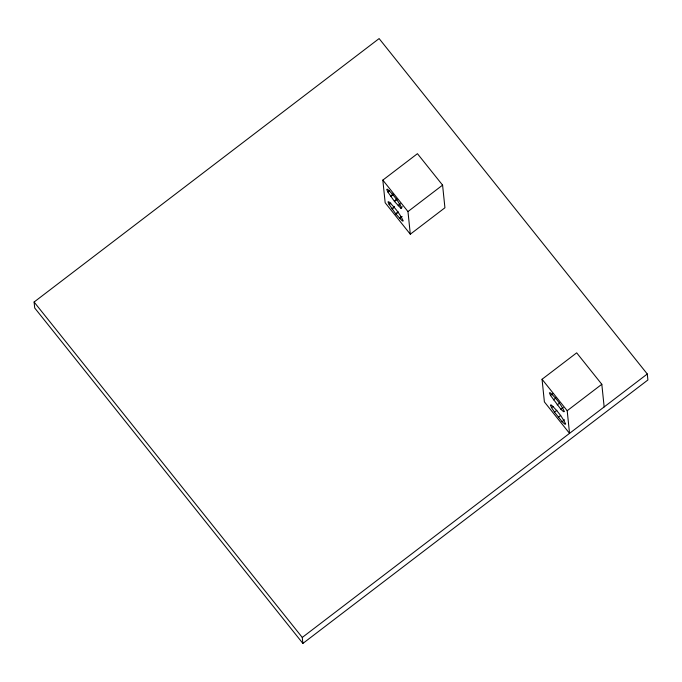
<?xml version="1.0" encoding="UTF-8"?>
<svg xmlns="http://www.w3.org/2000/svg" width="682" height="682" viewBox="0 0 682 682"><rect width="100%" height="100%" fill="white"/><g stroke="black" fill="none" stroke-linecap="round" stroke-linejoin="round"><path stroke-width="1.02" d="M397.87 211.667L395.884 214.071L402.346 220.985L403.224 220.917C399.848 213.679 394.631 207.294 388.868 201.804L387.99 201.872L389.149 204.481L395.884 214.071L398.382 212.162M396.455 199.033L394.469 201.429L400.82 208.198L401.681 208.095C398.39 200.951 393.267 194.634 387.564 189.255L386.703 189.357L387.836 191.966L394.469 201.429L396.967 199.519M401.033 216.867L399.661 218.479L402.158 216.569M400.257 203.347L398.177 205.759L399.848 204.489M394.128 206.62L392.048 208.956L394.546 207.047M392.781 194.063L390.692 196.39L393.19 194.481M400.82 208.198L402.286 206.731M390.667 203.065L389.149 204.481L390.82 203.21M389.362 190.542L387.836 191.966L389.507 190.687M34.1 302.024L379.115 38.576L647.286 374L647.9 379.976L302.885 643.424L34.714 308L34.1 302.024L302.271 637.448L302.885 643.424M382.824 180.116L417.444 153.68L442.584 185.129L444.928 207.771L410.308 234.207L385.168 202.75L382.824 180.116L407.972 211.565L410.308 234.207M407.972 211.565L442.584 185.129M542.054 379.269L567.194 410.726L569.538 433.36L544.389 401.911L542.054 379.269L576.674 352.841L601.814 384.29L604.158 406.932M550.527 395.449L549.385 392.841L550.246 392.747C555.949 398.118 561.073 404.435 564.364 411.578L563.511 411.681L560.86 409.234L550.527 395.449L552.957 393.599M553.375 399.874L555.796 398.015M551.585 407.657L550.434 405.048L551.312 404.98C557.075 410.47 562.283 416.855 565.659 424.093L564.781 424.161L562.087 421.647L554.475 412.124L551.585 407.657L553.204 406.421M557.16 404.92L559.581 403.071M554.475 412.124L556.904 410.274M560.86 409.234L563.289 407.384M558.328 417.248L560.749 415.398M567.194 410.726L601.814 384.29M562.087 421.647L564.517 419.797M302.271 637.448L647.286 374"/></g></svg>
